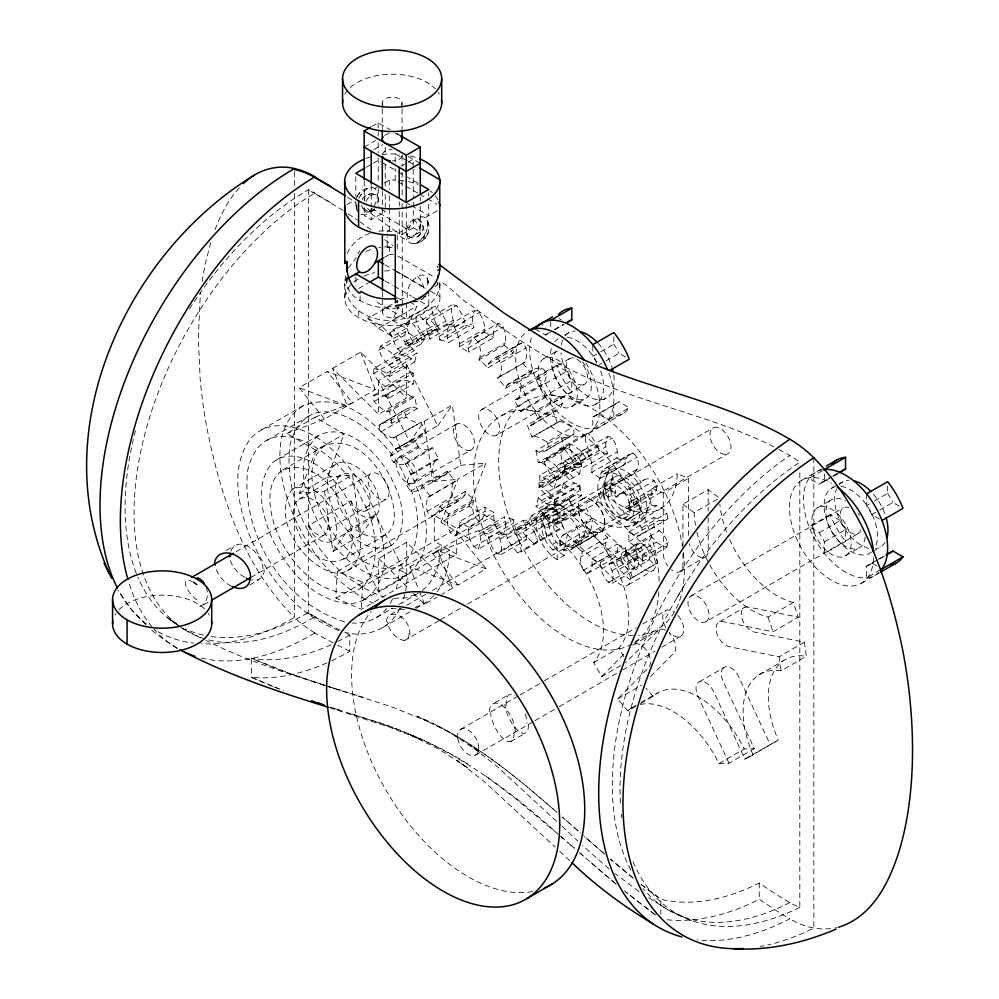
<?xml version="1.0" encoding="UTF-8"?>
<svg xmlns="http://www.w3.org/2000/svg" width="999" height="999" viewBox="0 0 999 999"><rect width="100%" height="100%" fill="white"/><g stroke="black" fill="none" stroke-linecap="round" stroke-linejoin="round"><path stroke-width="0.75" stroke-dasharray="5 3.75" d="M404.133 180.906A47.59 27.51 -0.1 0 0 395.192 180.095L395.204 168.644M395.217 162.1L395.229 153.921L407.367 160.939M397.265 248.926L397.29 232.58L361.001 206.331M344.792 298.189L344.83 280.994L345.891 274.338M773.938 446.815C705.456 412.437 627.709 401.361 560.314 364.335A463.499 267.607 60 0 1 544.954 355.781C518.419 340.259 493.444 322.252 468.931 303.746C464.56 303.733 436.388 272.527 439.885 284.977C438.623 298.788 426.585 308.616 414.835 314.148C388.873 329.008 345.067 317.12 344.78 282.929M607.567 537.337L582.342 551.947L580.694 557.055A11.439 6.593 59.9 0 0 580.581 558.491C580.144 570.566 588.985 579.083 592.007 566.683A11.439 6.593 59.9 0 0 592.207 565.309L591.858 558.778A52.872 30.482 59.9 0 0 600.224 562.437L601.211 569.255A11.439 6.593 59.9 0 0 601.723 570.928C604.932 582.017 615.546 590.322 612.474 572.427A11.439 6.593 59.9 0 0 612.05 570.766L609.19 563.698L634.427 549.088L637.287 556.156A11.439 6.593 59.9 0 1 637.712 557.829C640.883 576.011 629.894 566.92 626.96 556.318A11.439 6.593 59.9 0 1 626.448 554.645L625.461 547.827A52.872 30.482 59.9 0 1 617.095 544.168L617.444 550.699A11.439 6.593 59.9 0 1 617.245 552.072C613.136 566.445 604.857 552.135 605.819 543.881A11.439 6.593 59.9 0 1 605.931 542.445L607.567 537.337A52.872 30.482 59.9 0 1 599.675 529.333L597.439 533.828A11.439 6.593 59.9 0 1 596.665 534.59L571.003 549.475C562.524 554.932 556.893 542.844 561.975 536.188A11.439 6.593 60 0 1 562.674 535.327L591.783 518.493A52.872 30.482 59.9 0 1 586.176 507.979L581.918 509.403L556.705 524A11.439 6.593 60 0 1 555.481 523.976L552.734 523.239L559.477 529.083M596.241 534.877C587.762 540.322 582.105 528.246 587.187 521.59A11.439 6.593 59.9 0 1 587.887 520.729L591.783 518.493M346.965 277.173L346.79 283.042L347.053 277.41M539.035 482.554L539.035 487.687L547.777 496.815A11.439 6.593 60 0 0 549.075 497.614L554.482 499.587A52.872 30.482 59.9 0 0 556.48 510.252L581.705 495.616A52.872 30.482 59.9 0 1 579.682 484.99L574.275 483.029A11.439 6.593 59.9 0 1 572.976 482.23C565.859 478.608 557.867 462.837 572.951 468.956A11.439 6.593 59.9 0 1 574.263 469.655L579.67 473.926L554.47 488.523L549.125 484.278A11.439 6.593 60 0 0 547.764 483.541L543.531 482.417L539.035 482.554L576.473 460.801L581.68 465.646A52.872 30.482 59.9 0 0 579.67 473.926M439.872 285.252L439.947 283.354M437.15 591.783C445.904 579.795 449.175 564.76 449.725 550.149L407.667 574.5L405.756 590.933M422.365 590.484C435.826 579.732 440.684 561.875 441.308 545.292L399.25 569.642L398.014 581.668L395.292 592.469M465.159 491.52L464.985 495.117L439.697 509.865L439.935 506.131L465.159 491.52A107.392 61.913 59.9 0 0 474.15 499.488C471.353 506.143 472.427 517.22 479.27 521.078C483.279 519.667 486.575 511.813 484.627 507.13L459.39 521.728C461.063 526.96 457.13 539.597 451.236 533.653C447.739 528.721 445.804 519.867 448.913 514.098L474.15 499.488M518.556 344.318L513.861 348.589L513.174 353.171L487.937 367.782L488.236 363.923L491.52 360.115L518.556 344.318C528.096 339.573 528.796 360.577 522.952 363.474L497.714 378.084A107.392 61.913 59.9 0 1 505.769 388.099L531.006 373.489C531.431 368.381 537.375 368.119 541.283 368.019C549.413 371.128 545.978 385.564 539.398 385.751L514.16 400.362A107.392 61.913 59.9 0 1 520.741 411.75L545.978 397.14C548.913 392.507 555.107 395.554 559.24 396.678C566.171 403.321 559.328 412.5 552.435 410.527L527.197 425.137A107.392 61.913 59.9 0 1 531.855 437.112L559.49 421.416C566.408 422.09 579.782 430.994 571.515 435.876L544.343 451.436L539.335 452.385L535.914 450.711L561.151 436.101L565.459 437.799L571.453 435.901M591.758 472.502L592.107 466.433A11.439 6.593 60 0 0 591.895 464.76C590.272 452.984 580.694 444.105 580.494 459.765A11.439 6.593 60 0 0 580.606 461.326L582.255 468.331L607.467 453.733L605.831 446.803A11.439 6.593 59.9 0 1 605.706 445.167C606.293 427.997 616.171 440.771 617.12 450.162A11.439 6.593 59.9 0 1 617.32 451.76L616.982 457.904L591.758 472.502A52.872 30.482 59.9 0 1 600.112 478.496M355.681 201.761L356.168 208.204L357.505 211.351M405.107 303.771L397.515 308.167A45.604 26.361 -0.1 0 1 346.853 280.294L346.94 279.383M356.868 204.52L356.868 209.39M427.697 226.773L427.697 221.903M427.759 285.015L427.759 280.145M426.635 319.58L427.048 331.656L429.97 338.973L455.207 324.363C452.385 321.004 447.315 298.813 457.305 306.568C460.639 312.4 465.084 318.331 464.96 325.337L439.722 339.947C438.648 332.867 435.114 319.68 426.648 319.493L451.873 304.882M526.473 539.722L526.061 527.647L523.139 520.329L497.902 534.94C501.723 540.484 501.573 547.514 501.273 553.958C493.693 555.756 488.811 540.546 488.136 533.966L513.374 519.355C514.01 526.023 518.681 540.359 526.473 539.722L501.223 554.42M417.195 408.591L413.986 406.943L388.611 421.541L391.958 423.201L417.195 408.591A107.392 61.913 59.9 0 1 414.772 396.84L389.535 411.451C383.853 411.888 379.895 406.705 375.836 403.434C366.433 392.632 383.604 392.757 388.149 398.564L413.386 383.953A107.392 61.913 59.9 0 1 413.374 373.226L388.136 387.837C381.069 384.615 372.127 376.785 373.926 368.419L399.163 353.808L409.253 356.98L414.735 361.925L389.498 376.536L384.016 371.591L374.013 368.431M413.374 373.226C406.306 370.005 397.365 362.175 399.163 353.808M554.52 500.037C556.693 510.889 540.996 501.798 538.374 497.377L563.611 482.767C565.796 486.9 582.33 496.515 579.682 485.327M498.451 323.189L493.618 330.956L493.718 337.575L468.481 352.185L468.394 345.567L473.214 337.799L498.451 323.189C505.844 326.873 507.08 338.299 504.195 345.217L478.958 359.827A107.392 61.913 59.9 0 1 487.937 367.782M620.741 665.546L601.81 676.51L593.643 662.662A81.893 47.215 59.9 0 0 565.347 546.278L567.27 534.477L592.494 519.867L642.782 567.719A13.874 8.004 59.9 0 0 655.144 567.594A13.874 8.004 59.9 0 0 648.826 549.687L598.538 501.823L603.533 492.944A81.893 47.215 59.9 0 0 677.26 473.688L688.511 478.321L688.586 535.489M623.888 656.768L618.881 648.051A81.893 47.215 59.9 0 0 590.571 531.668L592.494 519.867M478.958 359.827C482.092 352.909 480.457 341.471 473.214 337.799M480.407 357.342L505.644 342.732M472.689 502.047L447.465 516.57M464.985 495.117L460.651 499.85L434.553 514.985C425.487 518.656 425.324 502.822 428.022 497.365L455.394 481.218A107.392 61.913 59.9 0 1 447.34 471.203L422.102 485.814C421.466 491.533 410.726 493.618 408.566 488.349C404.932 484.278 408.079 477.847 411.014 474.026L436.251 459.415L438.936 458.941A107.392 61.913 59.9 0 1 432.355 447.552L407.117 462.162C403.384 468.019 388.723 463.049 390.946 454.67C392.982 451.423 396.153 446.603 400.674 448.776L425.911 434.165A107.392 61.913 59.9 0 1 421.253 422.19L393.618 437.887C387.799 437.574 373.738 429.383 381.593 423.439L407.667 408.366L413.986 406.943M447.34 471.203C446.69 476.923 435.964 479.008 433.791 473.738C430.169 469.667 433.304 463.236 436.251 459.415M532.779 369.917L507.542 384.528C520.179 375.711 526.361 396.728 514.16 400.362M605.931 542.445L580.706 556.992M633.229 452.847L604.657 468.831L601.635 471.69A11.439 6.593 60 0 0 601.111 472.839L600.137 478.521L625.362 463.911L626.336 458.229A11.439 6.593 59.9 0 1 626.835 457.13C634.015 446.316 640.621 461.625 637.599 468.044A11.439 6.593 59.9 0 1 637.187 469.23L634.328 473.002L609.103 487.612A52.872 30.482 59.9 0 1 616.046 497.152L641.283 482.542L644.655 479.495A11.439 6.593 59.9 0 1 645.666 479.12C657.28 476.71 659.64 490.571 653.296 493.456A11.439 6.593 59.9 0 1 652.359 493.943L647.652 494.493L622.414 509.103A52.872 30.482 59.9 0 1 626.348 519.992L631.356 520.267A11.439 6.593 59.9 0 1 632.629 520.691C643.568 525.124 646.765 536.763 635.514 535.189A11.439 6.593 59.9 0 1 634.14 534.852L628.658 532.055A52.872 30.482 59.9 0 1 628.658 541.795L634.153 545.329A11.439 6.593 59.9 0 1 635.414 546.465C644.218 554.532 646.54 567.395 632.667 557.767A11.439 6.593 59.9 0 1 631.393 556.718L626.385 551.211L651.623 536.6L656.63 542.107A11.439 6.593 59.9 0 0 657.904 543.156C672.851 553.371 668.156 538.061 660.639 531.855A11.439 6.593 59.9 0 0 659.39 530.719L653.895 527.185A52.872 30.482 59.9 0 0 653.883 517.445L659.377 520.242A11.439 6.593 59.9 0 0 660.626 520.566C675.137 521.99 663.736 506.83 657.929 506.106A11.439 6.593 59.9 0 0 656.593 505.656L651.585 505.382L626.348 519.992M413.311 243.619C424.937 244.031 433.004 229.845 427.06 219.942M459.178 346.815C460.814 339.947 456.88 333.316 454.458 327.048C446.166 319.68 446.103 338.087 448.701 342.357L473.938 327.747C471.715 324.563 471.191 306.006 478.708 311.9C482.442 317.32 485.739 325.287 484.415 332.205L459.178 346.815A107.392 61.913 59.9 0 1 468.481 352.185M478.434 549.088L480.719 538.861L479.17 531.555L504.408 516.945L505.956 524.163L503.671 534.477L478.434 549.088C470.292 546.478 467.957 534.84 468.693 527.097L493.918 512.487A107.392 61.913 59.9 0 1 484.627 507.13M503.671 534.477C495.516 531.868 493.181 520.229 493.918 512.487M612.287 583.191L637.524 568.581M405.07 593.968L402.073 603.396M616.046 497.152L619.43 494.105A11.439 6.593 59.9 0 1 620.429 493.731C628.633 490.521 636.088 503.683 628.109 508.029A11.439 6.593 59.9 0 1 627.122 508.553L622.414 509.103M210.739 242.52L205.419 263.399A442.407 255.432 60 0 0 202.035 282.754M505.769 388.099L507.542 384.528M215.072 229.658C220.904 214.123 228.721 199.001 240.172 186.825M582.342 551.947L578.796 548.651L586.987 527.31M596.053 503.671L609.415 468.843M324.513 491.183L332.867 551.498L360.901 535.264L352.547 474.95L324.513 491.183L299.275 493.431L316.096 450.299L344.131 434.066L314.972 417.232L286.938 433.466L316.096 450.299M299.275 493.431L327.322 477.197L344.131 434.066M441.058 522.452L457.867 479.32L485.914 463.086L469.093 506.218L441.058 522.452L470.217 539.285L498.251 523.051L469.093 506.218M449.4 324.9L474.675 310.214M405.919 331.418C401.66 338.474 411.663 348.776 417.132 352.959L391.895 367.57C386.313 363.361 376.548 353.084 380.681 346.029L405.919 331.418L416.271 337.837L421.153 344.018L395.929 358.629L391.034 352.447L380.769 346.066M574.338 509.04L549.1 523.651L547.19 527.897L536.838 521.466L531.943 515.284L557.18 500.674L561.7 506.543L571.565 512.874L572.427 513.286L574.275 508.928M347.277 253.446C351.298 243.781 360.09 236.713 369.867 233.391M497.714 378.084C504.77 373.439 500.936 354.258 493.319 358.928M439.697 509.865L434.615 514.947M453.259 482.754C450.686 487.599 450.549 504.233 459.79 500.374M499.85 376.561L525.087 361.95M399.625 305.007L392.42 320.317L406.431 328.409L416.933 306.144L409.915 302.098M567.27 534.477L617.544 582.33A13.874 8.004 59.9 0 0 629.907 582.205A13.874 8.004 59.9 0 0 623.588 564.298L573.301 516.433L578.309 507.554L603.533 492.944M609.103 487.612L611.95 483.841A11.439 6.593 59.9 0 0 612.362 482.667L612.162 471.765L607.991 467.445M637.162 469.28L611.925 483.891M392.694 598.888L389.51 604.62M571.053 549.45L571.428 549.2A11.439 6.593 60 0 0 572.215 548.439L574.45 543.943L599.675 529.333M390.209 456.043L415.447 441.433C417.507 437.737 420.804 431.955 425.911 434.165M562.887 403.259L537.662 417.869C535.389 421.416 533.154 427.048 527.197 425.137M348.314 267.982L356.268 257.692M362.262 199.375C364.398 194.393 370.929 192.095 375.699 194.68M399.75 608.528C390.646 629.133 365.746 638.473 344.717 632.142M554.433 488.561A52.872 30.482 59.9 0 1 556.431 480.269L551.223 475.324A11.439 6.593 60 0 1 550.087 473.926L543.993 462.1L546.053 458.753L571.241 444.18L580.619 450.674A11.439 6.593 59.9 0 1 581.793 451.998L586.113 458.416A52.872 30.482 59.9 0 1 591.708 454.37L587.837 447.714A11.439 6.593 59.9 0 1 587.1 445.966C585.202 441.858 582.867 428.047 590.684 435.576M543.993 462.1L569.18 447.527L571.241 444.18M282.929 469.83L324.987 445.479C361.176 432.767 390.634 479.095 393.968 510.152C398.414 546.915 359.553 542.469 346.216 518.031C336.813 507.629 325.824 469.455 351.373 473.676C362.974 478.321 373.663 492.594 369.38 505.332A14.873 8.579 59.9 0 1 361.95 511.101A14.873 8.579 59.9 0 1 350.949 500.986L308.891 525.337A14.873 8.579 59.9 0 0 319.892 535.452A14.873 8.579 59.9 0 0 327.322 529.682C331.631 516.708 320.579 501.998 308.491 497.777C282.954 495.492 295.629 533.404 305.182 543.793C320.055 569.018 357.879 568.756 351.723 532.542C347.652 502.147 317.058 455.094 281.543 470.729C265.722 483.479 268.893 507.217 274.213 524.438C282.317 548.788 298.039 571.341 320.105 584.914C381.531 618.718 385.589 535.064 361.925 499.9C346.678 457.842 264.698 397.04 247.502 471.178C241.308 534.303 283.741 603.908 345.379 622.127M676.86 597.739L684.053 585.726M327.322 529.682L369.38 505.332M357.018 196.965C359.44 191.471 365.209 187.625 371.253 187.662M357.929 253.846L359.702 250.936M413.374 301.86C419.443 301.885 425.212 298.152 427.609 292.557M356.356 198.052L357.854 195.604M358.341 194.817L359.64 192.695M424.925 238.586L426.223 236.476M426.698 235.689L428.196 233.242M424.987 296.828L426.286 294.717M426.773 293.918L428.271 291.483M603.683 487.649L610.689 483.591L615.721 486.501A14.873 8.579 59.9 0 0 615.734 492.969L608.716 497.027A14.873 8.579 59.9 0 1 608.716 490.559L603.683 487.649L609.115 480.219L616.121 476.161M557.18 500.674A107.392 61.913 59.9 0 1 552.547 507.28L505.944 534.228L508.791 541.658L517.507 552.984L521.478 551.748L521.303 550.474L518.231 538.074L514.323 531.643L539.56 517.032A107.392 61.913 59.9 0 0 546.128 513.236C545.916 518.094 559.065 527.472 547.365 520.467C543.281 517.719 543.381 511.925 548.014 509.989L575.324 494.542A11.439 6.593 59.9 0 1 576.46 494.455L581.705 495.616M544.043 513.911L569.243 499.313L573.214 495.392M360.314 195.804L361.526 194.093M423.039 237.2L424.238 235.489M332.867 551.498L347.415 530.781L375.449 514.547L406.743 575.886L378.708 592.12L347.415 530.781M409.74 441.983L437.774 425.749L406.493 364.41L378.446 380.631L409.74 441.983L424.288 421.253L452.322 405.02L460.676 465.334L432.642 481.568L424.288 421.253M360.901 535.264L375.449 514.547M437.774 425.749L452.322 405.02M386.738 608.453C378.633 618.93 364.997 624.15 351.948 622.976M405.369 464.248L430.594 449.637L432.355 447.552M520.741 411.75L522.502 409.665L547.739 395.055M433.878 595.729L425.037 603.096L414.672 607.729M400.562 352.023L395.592 345.954L390.06 332.655L393.119 329.832L431.63 307.555L435.601 306.331L444.38 317.744L447.165 325.087L400.562 352.023A107.392 61.913 59.9 0 0 395.929 358.629M552.547 507.28L557.517 513.349L563.036 526.648L559.989 529.47L521.478 551.748M601.81 676.51L625.062 652.959M665.459 630.132A13.874 8.004 59.9 0 0 658.054 630.494L625.474 662.812M635.651 706.343L627.772 710.913L617.707 698.988L648.713 667.582A13.874 8.004 59.9 0 0 646.877 651.023A13.874 8.004 59.9 0 0 633.366 644.63M650.699 676.523L673.95 652.971A13.874 8.004 59.9 0 0 669.342 633.041M516.858 399.887L542.082 385.277M347.053 278.459L345.292 280.045L346.853 280.294M308.891 525.337C310.177 538.648 334.028 551.823 336.738 532.542C338.411 510.651 315.821 478.196 292.045 489.56C271.228 517.632 302.547 563.861 331.93 572.24C349.525 577.597 362.387 558.616 360.439 542.707C359.64 516.808 346.466 492.307 328.234 474.375C314.348 460.202 288.024 447.202 271.303 464.085C253.721 486.301 262.787 517.969 273.476 541.246C287.5 569.018 310.464 596.665 342.432 602.959C371.041 608.853 387.774 576.61 383.966 552.047C381.056 512.187 360.152 474.612 330.607 448.189C309.99 428.384 270.017 413.149 249.113 440.571C230.282 468.681 238.137 505.569 249.413 535.002C266.496 575.749 296.353 614.972 339.073 630.544M378.858 425.362L406.83 408.828M546.391 450.412L574.238 433.941M651.623 536.6A52.872 30.482 59.9 0 1 647.702 542.957L652.422 548.951A11.439 6.593 59.9 0 1 653.371 550.524L657.579 562.687L629.407 579.432L620.516 570.666A11.439 6.593 59.9 0 1 619.517 569.13L616.121 562.175A52.872 30.482 59.9 0 1 609.19 563.698M657.579 562.687L629.407 579.432M350.949 500.986C353.596 518.681 382.917 527.172 378.796 501.71C379.32 478.384 336.176 439.835 327.497 478.733C325.686 500.087 336.988 520.791 351.973 535.302C363.274 547.752 388.436 556.081 398.276 537.612C409.165 513.111 396.978 485.064 382.867 464.523C369.131 445.704 344.28 423.813 319.543 434.902L276.661 459.74M428.022 497.365L455.394 481.218M324.987 445.479C308.429 456.693 310.639 480.382 315.409 497.252C322.839 521.915 338.199 544.705 359.777 559.09C419.468 595.854 429.295 516.508 405.706 479.07C391.558 437.712 311.8 372.09 290.222 443.643C281.356 506.83 323.851 576.211 384.078 597.04M532.055 424.875L556.418 410.776M729.67 539.522A81.893 47.215 59.9 0 0 793.268 602.484L798.301 617.157L748.064 606.98A13.874 8.004 59.9 0 0 741.77 617.607A13.874 8.004 59.9 0 0 754.145 632.017L804.382 642.195L806.343 656.243A81.893 47.215 59.9 0 0 778.271 740.072L744.892 759.115L713.773 691.845A13.874 8.004 59.9 0 0 700.062 681.43L725.299 666.82A13.874 8.004 59.9 0 1 739.01 677.235L770.129 744.505M318.718 435.389C291.209 458.091 306.144 500.674 320.791 526.76C337.575 554.907 371.516 590.347 407.242 574.75C440.984 547.976 423.451 496.291 405.956 464.785C385.989 430.944 346.079 388.336 302.972 405.856L260.901 430.207M384.478 257.355L389.373 254.52L389.373 246.878L387.187 248.214L387.175 236.975M389.323 208.466L389.348 230.532L387.162 231.855L387.175 233.903M340.197 630.332L314.822 616.808M333.229 642.956L314.648 633.066M314.76 616.845L330.632 625.399M343.082 210.452L314.498 193.257A259.465 147.34 -60.8 0 0 150.774 413.698A259.465 147.34 -60.8 0 0 176.773 624.175M563.536 470.704L571.253 466.121M494.755 702.834L508.541 694.767M332.555 540.958L374.613 516.608M371.79 126.523L378.171 122.84L389.997 129.67M364.16 147.128L375.636 140.497M373.726 149.7L382.642 144.543M189.46 308.841A258.891 149.475 -60 0 1 307.729 190.122L308.416 189.698A77.31 44.63 60 0 1 314.935 192.994M366.346 167.195L371.616 164.148M372.939 163.374L378.221 160.327L380.869 161.85M401.76 165.896L406.868 162.937M408.141 162.2L413.236 159.253L413.249 167.82M347.227 204.445L353.359 200.899M374.712 188.536L377.073 187.175M384.378 182.942L389.285 180.107L395.192 180.095M381.768 209.553L385.277 211.576L371.253 219.693L364.248 215.647L374.762 209.565M397.702 233.591L409.827 226.573M425.187 217.682L439.76 209.241M420.292 206.106L420.329 231.818L406.306 239.935L399.3 235.889L413.324 227.772L413.299 210.639M358.566 288.549L367.807 283.192M406.431 328.409L392.42 336.526L378.396 328.434L367.857 318.344L393.469 303.509M400.212 299.613L402.909 298.052L403.783 298.551M435.139 286.388L437.662 284.915A45.604 26.361 -0.1 0 0 437.949 282.38M378.396 328.434L416.933 306.144M377.172 302.347L406.393 319.218L428.833 306.231L428.808 292.07M390.06 332.655L435.601 306.331M324.425 419.093L299.151 387.687L327.197 371.453L375.299 389.672L324.425 419.093L286.938 433.466M332.642 368.356L360.689 352.123L406.531 398.052L378.484 414.285L332.642 368.356L347.265 405.906L299.151 387.687M378.771 350.262L404.008 335.652M431.343 320.055L456.506 305.344M405.219 341.945L436.088 324.076L438.786 327.672L406.98 346.066L403.009 339.073L393.119 329.832M397.502 349.101L446.153 320.979M302.972 405.856C274.638 423.763 277.397 463.648 285.09 491.808C298.751 538.074 329.008 582.292 373.489 603.309M410.164 343.993L435.402 329.383M393.519 354.782L418.756 340.172M427.822 334.977L453.059 320.367M373.276 373.776L398.514 359.165M454.408 326.935L479.645 312.325M388.686 365.497L413.911 350.886M439.535 336.139L464.772 321.528M267.045 440.397L309.103 416.046M386.625 373.214L411.863 358.604M447.252 338.211L472.49 323.601M384.99 386.775L410.227 372.165M459.827 343.556L485.064 328.946M373.314 395.479L398.539 380.869L407.692 380.569L413.386 383.953M373.963 401.598L399.2 386.988L398.539 380.869M478.184 341.421L503.421 326.81M385.002 395.991L410.227 381.381M467.819 348.176L493.056 333.566M386.675 411.463L411.9 396.853L414.772 396.84M541.933 325.362L543.244 324.6M496.366 357.53L521.59 342.919M488.124 364.185L513.361 349.575M554.557 329.495L563.761 324.163M535.352 329.171L545.516 335.052L550.774 332.005M554.695 329.757L563.911 324.4M380.794 431.818L406.019 417.207L413.236 421.466L418.856 423.276M501.011 362.525L526.236 347.802M292.045 489.56L337.837 463.049M564.747 335.065L568.693 332.779M393.618 437.887L421.253 422.19M298.738 499.313L340.796 474.962M543.881 358.579L557.904 350.462M422.864 433.566L395.816 449.038L410.239 440.871L396.69 448.526M506.768 385.164L532.005 370.554M226.511 550.362L234.54 545.716M517.295 382.667L542.532 368.057M556.393 365.484L535.352 377.659L545.516 383.541A47.59 27.435 59.9 0 0 550.749 392.619L550.749 404.333L571.778 392.157L571.778 380.444A47.59 27.435 59.9 0 1 566.545 371.366L556.393 365.484A59.478 34.291 59.9 0 0 571.778 392.157M236.176 551.635L371.128 473.501M399.175 457.267L456.493 424.088M481.73 409.478L569.592 358.604M393.269 462.4L418.506 447.789L425.487 449.762L430.594 449.637M521.278 388.499L546.515 373.888M545.516 383.541L566.545 371.366M596.853 363.137A47.59 27.435 59.9 0 0 592.807 356.393L596.753 354.108M600.699 351.823L613.836 344.218L613.836 332.505M550.749 392.619L571.778 380.444M599.363 364.697L601.985 363.174M605.931 360.901L619.08 353.284L625.424 356.968M411.014 474.026L413.711 473.551L438.936 458.941M406.593 485.427L431.83 470.816M522.502 409.665L527.697 409.553L534.602 411.513L559.827 396.903M203.833 604.732L209.228 601.61M251.024 577.397L323.838 535.214M414.061 483.017A14.873 8.579 59.9 0 0 409.328 459.99A14.873 8.579 59.9 0 0 396.466 467.42A14.873 8.579 59.9 0 0 414.061 483.017L471.378 449.825A14.873 8.579 59.9 0 0 466.645 426.81A14.873 8.579 59.9 0 0 453.783 434.24A14.873 8.579 59.9 0 0 471.378 449.825M496.615 435.214A14.873 8.579 59.9 0 0 491.883 412.2A14.873 8.579 59.9 0 0 479.021 419.63A14.873 8.579 59.9 0 0 496.615 435.214L584.477 384.353A14.873 8.579 59.9 0 0 579.745 361.326A14.873 8.579 59.9 0 0 566.883 368.756A14.873 8.579 59.9 0 0 584.477 384.353M410.577 491.246L435.814 476.635M249.85 584.952L259.191 579.545M420.329 489.385L446.328 474.15M530.307 425.724L555.481 411.126M571.64 406.655A27.76 16.009 59.9 0 0 562.837 363.698A27.76 16.009 59.9 0 0 538.798 377.497A27.76 16.009 59.9 0 0 571.64 406.655L585.664 398.539M531.855 437.112L559.49 421.416M595.891 404.083L606.405 398.002M343.444 559.29L385.502 534.94M426.873 511.5L452.11 496.89M534.315 436.039L539.872 437.837L547.077 442.095L572.315 427.485M592.807 416.97L619.08 401.785L629.233 407.667L608.204 419.842L598.051 413.961A47.59 27.435 59.9 0 1 592.807 416.97L592.807 428.683L613.836 416.508A59.478 34.291 59.9 0 0 629.233 407.667M595.579 415.709L616.608 403.534M539.198 452.36L564.36 437.749M431.506 516.383L456.743 501.773M337.587 571.341L434.278 515.359L456.705 528.309L456.73 554.195L361.538 609.315L336.014 598.151A228.084 131.681 -60 0 1 337.587 571.341L363.124 582.492A224.787 129.783 -60 0 0 361.538 609.278M347.402 570.754L389.46 546.403M560.876 473.051A52.872 30.482 59.9 0 1 566.458 468.981L562.599 462.225A11.439 6.593 60 0 1 561.9 460.551L559.827 448.751L585.027 434.165M535.914 450.711A107.392 61.913 59.9 0 1 538.324 462.462L622.552 413.836M538.324 462.462L541.196 462.45L566.433 447.839L572.115 451.398L578.97 457.554M378.708 592.12L378.658 558.478L406.705 542.245L452.547 588.174L442.033 594.255M549.413 493.481L543.406 487.537L539.735 486.076A107.392 61.913 59.9 0 0 539.722 475.349L587.837 447.714M582.929 450.674L608.141 436.076M546.053 458.753L555.419 465.259A11.439 6.593 60 0 1 556.593 466.583L581.843 452.072M308.416 189.698L308.329 612.562M607.467 453.733A52.872 30.482 59.9 0 0 599.587 452.634L574.375 467.232L572.165 460.214L597.327 445.542A11.439 6.593 59.9 0 0 596.553 443.893L590.821 435.726M460.052 525.749L485.289 511.138M542.944 477.959L568.106 463.311C572.951 465.222 583.616 466.158 579.058 457.629L553.896 472.327C558.016 482.217 543.918 480.157 539.722 475.349M336.014 598.151L474.925 517.882M587.387 452.697L612.549 438.012M360.726 587.874L402.784 563.523M566.495 468.956L591.708 454.37M580.619 461.401L605.831 446.803M586.113 458.416L560.914 473.014L556.643 466.658M539.735 486.076L564.972 471.466L569.168 473.339L575.886 480.344M454.657 536.113L479.895 521.515M554.557 478.434L579.795 463.823M539.035 487.687L564.285 473.189M468.044 530.357L493.269 515.746M542.882 487.15L568.119 472.539M549.125 484.278L574.313 469.692M556.48 480.232L581.68 465.646M409.89 566.845L437.924 550.611L486.038 568.831L458.004 585.064L409.89 566.845L418.881 589.959M458.004 585.064L432.729 553.658L460.764 537.425L498.251 523.051M592.107 466.433L617.332 451.835M363.087 600.224L405.144 575.874M480.619 535.714L505.856 521.103M541.246 500.699L566.483 486.101M549.138 497.652L574.338 483.066M543.556 514.035L539.185 508.416L535.976 506.343L561.213 491.733A107.392 61.913 59.9 0 0 563.611 482.767M604.52 468.918L629.745 454.308M488.324 537.774L513.561 523.164M539.185 508.416L579.682 484.99M601.086 472.889L626.311 458.279M473.464 546.977L498.701 532.367M554.595 500.137L579.82 485.526M542.27 509.615L549.288 505.556M603.958 473.901L610.976 469.842M553.946 505.494L579.183 490.884M612.162 471.765L637.387 457.055M500.049 538.948L525.287 524.338M548.101 509.927L550.024 509.165A11.439 6.593 60 0 1 551.248 509.04L576.51 494.455M534.353 519.143L559.59 504.532M517.707 529.92L546.128 513.236M507.005 538.424L555.606 510.202M544.855 517.519L551.86 513.461M564.185 543.444L552.984 550.087L552.971 544.055L559.977 539.997A14.873 8.579 59.9 0 0 564.185 543.444L564.21 555.569L557.192 559.627A29.745 17.145 59.9 0 1 536.138 523.226A29.745 17.145 59.9 0 1 557.142 511.101L564.148 507.042L564.16 519.168L557.155 523.226A14.873 8.579 59.9 0 0 552.947 521.815L552.934 515.784L559.952 511.725L559.952 517.757L552.947 521.815M517.02 535.227L547.889 517.357M376.673 617.37L392.445 608.241M399.013 604.432L418.731 593.019L406.418 597.852L392.382 598.488M546.103 519.642L571.303 505.044L580.694 509.378A11.439 6.593 59.9 0 0 581.855 509.415L581.918 509.403M582.092 499.163L607.317 484.565M618.831 481.843L625.836 477.784M390.534 614.647L401.336 608.403M406.73 605.282L425.624 594.343M432.367 590.434L713.036 427.947M496.603 553.97L521.828 539.36M608.716 490.559L615.721 486.501M547.19 527.897L572.427 513.286M556.705 524L560.963 522.577L586.176 507.979M573.301 516.433L598.538 501.823M382.979 627.447L414.523 609.178M415.834 608.416L425.037 603.096M413.586 593.468L424.5 604.407L436.775 597.302M517.507 552.984L563.036 526.648M619.38 494.13L644.617 479.52M629.308 495.217L654.545 480.606M578.309 507.554A81.893 47.215 59.9 0 0 652.022 488.299L677.26 473.688M628.983 502.26L635.988 498.201L641.021 501.111L634.015 505.169L628.983 502.26A14.873 8.579 59.9 0 1 628.995 508.728L634.015 511.638L641.033 507.579L636.001 504.67A14.873 8.579 59.9 0 0 635.988 498.201M632.255 500.761L657.492 486.151M559.915 545.616L585.139 531.006M627.072 508.578L653.046 493.631M628.995 508.728L636.001 504.67M565.347 546.278L590.571 531.668M563.573 550.636L588.798 536.038M652.022 488.299L663.274 492.932L688.511 478.321M572.24 548.401L597.477 533.791M600.948 531.78L626.186 517.17A18.831 10.864 59.9 0 0 620.179 488.012A18.831 10.864 59.9 0 0 603.883 497.415A18.831 10.864 59.9 0 0 626.186 517.17M628.596 519.068L635.601 515.009M631.293 520.254L656.593 505.656M634.303 523.876L659.54 509.265M633.741 525.387A29.745 17.145 59.9 0 0 624.263 479.345A29.745 17.145 59.9 0 0 598.551 494.193A29.745 17.145 59.9 0 0 633.741 525.387L640.746 521.328A29.745 17.145 59.9 0 0 631.281 475.287A29.745 17.145 59.9 0 0 605.556 490.134A29.745 17.145 59.9 0 0 640.746 521.328M628.658 532.055L653.883 517.445M641.957 527.622L667.195 513.011M682.954 546.178L682.904 504.258L708.141 489.647L719.392 498.014L694.155 512.624A81.893 47.215 59.9 0 0 695.479 525.337M591.858 558.778L617.095 544.168M634.078 534.84L659.315 520.229M642.207 533.716L668.269 518.606M628.658 541.795L653.895 527.185M583.054 570.404L608.279 555.794M592.207 565.247L617.444 550.636M600.224 562.437L625.461 547.827M634.09 545.279L659.39 530.719M587.462 573.576L612.699 558.965M601.198 569.18L626.435 554.57M632.355 577.297L628.134 565.134A11.439 6.593 59.9 0 0 627.185 563.561L622.477 557.567L647.702 542.957M616.121 562.175L641.358 547.564L644.755 554.52A11.439 6.593 59.9 0 0 645.754 556.056L654.645 564.822M631.343 556.668L656.568 542.057M612.025 570.691L637.262 556.081M627.147 563.486L652.372 548.876M619.517 569.13L644.705 554.445M643.056 557.242L668.294 542.632M642.007 561.613L667.232 547.002M608.129 582.617L633.366 568.006M801.785 480.282L821.066 469.13M822.264 470.729L809.128 478.346L819.28 484.228A47.59 27.435 59.9 0 1 824.512 481.218L829.769 478.171L819.28 484.228M628.134 584.902L653.371 570.292M821.752 482.467L832.267 476.386M833.578 475.624L837.524 473.339M833.303 476.111L837.686 473.576M833.715 475.886L837.661 473.613M680.119 571.59L705.344 556.98M831.942 488.049L842.457 481.955M817.644 507.754L831.668 499.637M830.157 514.672L809.128 526.835L819.28 532.717A47.59 27.435 59.9 0 0 824.512 541.795L824.512 553.508L845.541 541.333L845.541 529.62A47.59 27.435 59.9 0 1 840.309 520.541L830.157 514.672A59.478 34.291 59.9 0 0 845.541 541.333M460.739 729.295L518.756 695.716M520.104 694.929L543.031 681.655M544.38 680.868L636.113 627.759M642.856 623.863L665.796 610.576M691.033 595.966L843.356 507.779M593.643 662.662L618.881 648.051M819.28 532.717L840.309 520.541M879.432 519.043L871.815 514.635A47.59 27.435 59.9 0 0 866.57 505.569L870.516 503.284M874.462 500.998L887.599 493.394L887.599 483.141M632.817 645.104L658.054 630.494M824.512 541.795L845.541 529.62M871.815 514.635L875.761 512.35M879.694 510.077L892.844 502.46L900.461 506.868M475.611 755.057L533.628 721.465M534.977 720.679L557.917 707.404M559.265 706.63L621.328 670.691M622.677 669.917L655.057 651.161M661.8 647.265L680.681 636.326M705.918 621.715A14.873 8.579 59.9 0 0 701.186 598.701A14.873 8.579 59.9 0 0 688.323 606.118A14.873 8.579 59.9 0 0 705.918 621.715L858.241 533.528M510.601 741.67L524.887 733.403M719.605 621.778L744.842 607.167M845.404 555.831A27.76 16.009 59.9 0 0 836.613 512.874A27.76 16.009 59.9 0 0 812.574 526.673A27.76 16.009 59.9 0 0 845.404 555.831L859.427 547.714M617.707 698.988L641.37 685.289M872.289 551.748L880.181 547.177M696.915 532.23A81.893 47.215 59.9 0 0 768.031 617.095L793.268 602.484M880.594 569.742L866.57 577.859L866.57 566.146L877.085 560.052M878.258 559.378L887.599 553.97M869.342 564.885L874.6 561.85M879.857 558.803L885.114 555.756M632.305 707.604L636.088 705.406M641.133 702.484L657.542 692.994M640.384 703.608L653.009 696.303A81.893 47.215 59.9 0 1 744.218 748.963L754.27 748.651L723.151 681.38A13.874 8.004 59.9 0 1 725.299 666.82M804.382 642.195L779.158 656.805L728.92 646.628A13.874 8.004 59.9 0 1 716.545 632.217A13.874 8.004 59.9 0 1 722.826 621.59L773.064 631.768L798.301 617.157M861.263 583.304L879.232 572.914M758.653 675.037L783.89 660.426M744.892 759.115L753.034 754.682A81.893 47.215 59.9 0 1 781.106 670.853L806.343 656.243M640.159 704.507A81.893 47.215 59.9 0 1 718.993 763.573L744.218 748.963M718.993 763.573L729.033 763.261L754.27 748.651M749.075 757.08L778.271 740.072M500.674 416.171L525.924 401.573M365.896 510.864L386.026 499.25A14.873 8.579 59.9 0 0 381.281 476.223A14.873 8.579 59.9 0 0 368.419 483.653A14.873 8.579 59.9 0 0 386.026 499.25M294.393 193.494L294.393 617.469C242.07 565.247 218.631 490.984 205.419 419.88A442.407 255.432 60 0 1 200.1 377.847L198.339 337.55L200.087 299.275A442.407 255.432 60 0 1 200.762 292.744M556.068 514.323L581.331 499.725M404.22 640.734L439.285 620.479M440.634 619.692L462.212 607.23M467.607 604.108L727.921 453.683A14.873 8.579 59.9 0 0 723.189 430.669A14.873 8.579 59.9 0 0 710.326 438.086A14.873 8.579 59.9 0 0 727.921 453.683M576.485 545.854L601.748 531.268M622.889 552.285L637.624 543.768M633.179 569.218L647.914 560.714M634.415 642.557L657.142 629.42M381.655 423.401L388.611 421.541M293.444 618.006L293.319 618.094A274.875 158.704 -60 0 1 201.011 643.781M562.712 535.289L566.558 533.104A52.872 30.482 59.9 0 1 560.951 522.614M365.884 251.423L373.039 248.788M314.972 417.232L352.46 402.859L327.197 371.453M432.729 553.658L470.217 539.285M559.827 448.751L563.486 447.952L564.497 449.051M834.677 928.121L837.237 927.534M378.758 247.552L380.656 247.277M378.746 231.181L389.348 230.532M327.322 477.197L352.547 474.95M460.676 465.334L485.914 463.086M432.642 481.568L457.867 479.32M830.731 928.72L822.502 929.033L813.835 928.046A106.219 61.326 60 0 1 789.797 918.855M404.782 609.465L388.636 608.216M384.503 246.94L389.373 246.878M389.373 254.52L393.381 254.47M566.433 447.839L563.561 447.852A107.392 61.913 59.9 0 0 561.151 436.101M551.248 509.04L556.505 510.202M338.211 689.622L340.085 690.197M356.943 695.416L328.396 686.563L392.644 707.167L432.629 723.538M358.816 696.003L364.435 697.764M329.345 686.85L334.465 688.448L325.649 685.639M324.176 685.177L282.692 671.016L251.348 658.254L251.373 677.334L283.629 690.759M324.213 685.227L313.898 681.892C277.198 670.204 240.547 657.879 206.094 640.509M326.948 686.088L293.119 674.812L251.348 658.254A257.33 148.576 -60 0 0 333.629 643.518M338.736 709.839L331.606 707.529M358.916 716.345L329.82 706.905M329.732 707.804L389.111 726.972L421.466 739.897L408.454 733.878L439.535 749.55L468.756 768.518L456.943 760.177L484.34 781.68L555.219 847.065M351.573 713.973L373.614 721.191M362.587 717.544C436.226 737.799 500.237 781.38 556.106 832.379M375.449 721.802C408.678 732.929 441.271 746.615 470.691 765.833M274.325 687.087L280.045 689.285M691.57 920.628L669.417 910.676L647.764 897.139M411.9 396.853L406.143 393.231L399.2 386.988M541.196 462.45L546.965 466.071L553.896 472.327M272.902 686.538L251.373 677.334A277.247 160.077 -60 0 0 327.397 662.699M568.106 463.311L564.959 460.739A107.392 61.913 59.9 0 1 564.972 471.466M408.354 236.376C418.968 243.119 429.545 225.362 418.406 219.28A9.915 5.719 -60 0 0 406.593 229.358A9.915 5.719 -60 0 0 414.935 234.728A9.915 5.719 -60 0 0 418.406 219.28M200.562 637.874L182.13 628.146M331.643 660.764A277.247 160.077 -60 0 0 349.787 651.298L349.787 635.052L343.781 632.13M349.787 651.298L336.775 644.805M436.463 725.386C481.181 747.264 519.38 779.844 556.768 812.199M676.86 913.848L684.34 917.756M778.82 449.35L789.797 455.469A82.817 47.815 60 0 1 799.812 462.237A273.214 157.742 -60 0 0 620.541 804.133M396.566 133.466L399.2 134.977M407.979 156.219L418.494 162.288M408.716 161.713L412.762 164.048M382.205 162.625L396.815 171.054M398.139 171.828L404.782 175.662M406.106 176.423L418.057 183.329M397.889 181.656L404.645 185.552M405.994 186.338L418.156 193.356M419.505 194.131L426.261 198.027M427.609 198.813L437.062 204.271M407.467 203.359L410.127 204.895M411.451 205.669L428.721 215.634L428.708 202.547M413.324 227.772L420.329 231.818A9.915 5.719 60 0 1 413.311 235.876M371.753 208.679L406.293 228.621M397.752 256.044L435.027 277.56M384.977 264.747L395.604 270.879M396.928 271.641L426.148 288.511M395.067 270.679L425.387 288.187M430.656 291.233L439.885 296.553L439.86 281.481M385.002 280.919L392.969 285.527M394.293 286.288L411.563 296.253M412.887 297.028L428.833 306.231M397.078 297.665L401.061 299.962M367.857 318.344L381.88 326.436L392.42 336.526M615.734 492.969L610.701 490.059L603.696 494.118L608.716 497.027M456.73 554.195L434.303 541.246L434.278 515.359M399.25 569.642L407.667 574.5M558.928 318.456L561.463 319.93M876.897 566.071L871.815 563.136A47.59 27.435 59.9 0 1 866.57 566.146M177.235 648.388L157.879 635.252L150.187 628.933M330.632 202.46L314.473 193.282A76.661 45.642 58.3 0 0 307.729 190.097M561.213 491.733L564.423 493.806L568.856 499.525M347.49 197.153L355.806 202.76M178.734 625.724L165.971 616.545M348.289 213.911L357.667 220.292M180.444 626.947L184.49 629.682L181.993 627.909M682.904 504.258L694.155 512.624M667.107 919.742A292.083 168.631 -60 0 0 759.252 899.35L778.321 911.95A370.192 213.736 60 0 0 789.797 918.818A294.293 166.958 -60.8 0 1 697.027 939.809M359.752 221.728L371.228 229.82M640.896 884.29L660.826 899.287A272.128 157.118 -60 0 0 759.252 883.041L772.614 892.07A356.443 205.794 60 0 0 789.797 902.596A82.817 47.815 60 0 0 799.812 907.379L799.812 470.017M361.526 205.082L362.787 208.629L366.296 212.088M639.01 891.545L615.059 873.65M179.845 626.473L167.382 617.669L177.148 624.612M171.99 620.854L179.246 626.073M485.726 776.023L515.571 798.538L559.765 835.551M384.79 239.648L393.107 245.816M655.394 914.997L625.973 892.244M654.795 914.397L624.537 890.958M641.083 884.402L660.826 899.287L660.851 914.372M534.328 543.756L537.799 541.258L537.4 540.034M534.165 543.618L532.979 542.682M609.04 868.905L582.479 845.391M633.516 878.408L610.352 859.103M632.817 877.721L610.614 859.252M615.122 883.291L590.334 862.112M532.142 541.995L524.038 533.866L520.891 527.847A107.392 61.913 59.9 0 1 514.323 531.643M616.158 884.14L579.957 853.084M604.807 854.257L584.427 836.525M560.676 836.338L563.424 838.71M603.034 852.796L581.868 834.252M560.889 836.525L574.338 848.201L567.082 841.882M556.605 812.087C514.123 774.774 469.48 738.561 417.095 716.071L449.413 732.379L479.82 752.097L468.956 744.417L497.152 766.533L560.938 825.349M579.657 852.834L584.989 857.479M569.867 823.688L562.387 817.12L580.731 833.241M573.588 826.972L580.357 832.929M562.075 826.41L577.946 841.17M559.702 851.248L570.904 861.675M378.658 558.478L409.228 589.098M146.016 624.887L131.581 609.677L117.87 590.247M564.635 449.188L571.353 458.479A11.439 6.593 60 0 1 572.127 460.139L572.165 460.214M576.423 460.739L576.473 460.801A11.439 6.593 59.9 0 1 575.287 459.34L569.18 447.527M653.009 696.303L646.041 688.224M549.55 493.656L550.574 494.867M460.764 537.425L486.038 568.831M539.56 517.032L542.532 521.191L545.217 529.195L546.715 537.137L544.742 537.799L542.732 538.374L537.187 531.668L532.479 524.3L531.181 519.617A107.392 61.913 59.9 0 1 523.139 520.329M543.618 514.135L544.492 515.472M568.918 499.612L569.655 500.761M569.717 500.861L570.154 501.548M544.542 515.571L544.979 516.246M570.641 502.335L571.178 503.234M545.766 517.544L546.478 518.768M572.24 505.082L573.051 506.555M547.065 519.805L547.752 521.066M534.602 411.513L537.662 417.869M418.506 447.789L415.447 441.433M436.088 324.076L433.391 316.533L431.63 307.555M729.033 763.261L697.914 695.991A13.874 8.004 59.9 0 1 700.062 681.43M427.122 278.172L429.158 285.065M534.989 533.628L530.781 525.437L527.31 521.89A107.392 61.913 59.9 0 0 531.943 515.284M535.077 533.841L535.601 535.114M571.303 505.044L569.243 499.313M535.901 535.864L536.238 536.738M360.689 352.123L375.299 389.672M437.924 550.611L452.547 588.174M419.443 591.408L424.5 604.407M768.031 617.095L773.064 631.768M536.838 538.374L537.362 539.922M597.365 445.629L599.587 452.634M547.077 442.095L549.013 448.551M406.019 417.207L404.096 410.751M779.158 656.805L781.106 670.853M708.141 489.647L708.166 511.251M708.179 517.594L708.216 550.624A13.874 8.004 59.9 0 1 700.249 557.142A13.874 8.004 59.9 0 1 689.285 543.868M682.966 553.808L682.979 565.234A13.874 8.004 59.9 0 1 671.39 569.68M663.274 492.932L663.348 553.908A13.874 8.004 59.9 0 0 667.807 565.946M559.977 539.997L559.989 546.028A21.853 12.6 59.9 0 1 548.751 522.402A21.853 12.6 59.9 0 1 559.952 511.725M557.142 511.101L557.155 523.226M557.192 559.627L557.18 547.502A14.873 8.579 59.9 0 1 552.971 544.055M437.674 266.333L437.674 267.307M437.662 282.193L437.662 284.915M428.696 192.732L428.696 196.004M420.292 197.29L420.292 201.061M413.249 169.243L413.286 197.79M413.286 202.073L413.286 206.356M406.256 204.083L406.306 239.935M406.381 303.034L406.393 319.218M406.493 364.41L406.531 398.052M406.705 542.245L406.743 575.886M402.06 102.86L402.06 107.38M402.06 108.891L402.085 128.484M402.122 155.207L402.135 166.084M402.135 172.303L402.172 197.178M402.172 203.409L402.31 312.237A9.915 5.732 -0.1 0 1 387.437 317.207A9.915 5.732 -0.1 0 1 387.437 307.28A9.915 5.732 -0.1 0 1 402.31 312.237M399.263 201.623L399.263 205.906M399.263 211.613L399.3 235.889M397.515 304.907L397.515 308.167M389.285 180.107L389.298 189.56M389.31 195.866L389.323 207.417M385.202 147.34L385.214 155.906M385.227 164.473L385.252 185.889M385.252 194.455L385.277 207.305M382.23 102.885L382.23 107.405M382.242 108.903L382.255 128.496M382.33 190.984L382.38 232.954M382.455 292.033L382.467 298.251M382.467 299.812L382.48 312.25M378.171 122.84L378.184 136.076M378.196 142.795L378.209 152.859M378.209 157.904L378.246 183.217M378.246 188.112L378.271 206.019M378.446 380.631L378.484 414.285M371.216 185.439L371.241 206.855M371.241 208.279L371.253 219.693M364.21 181.119L364.235 200.012M364.235 207.567L364.248 215.647M360.102 295.854L360.115 300.637M358.728 310.914L358.728 317.632M355.794 176.586L355.819 196.204M355.906 276.923L355.919 286.026M866.57 493.856L866.57 505.569M824.512 473.901L824.512 481.218M813.835 457.754L813.835 928.046A288.574 166.608 -60 0 1 767.731 944.967M759.252 883.041L759.252 899.35M613.836 416.508L613.836 404.795A47.59 27.435 59.9 0 0 619.08 401.785M592.807 346.141L592.807 356.393M550.749 321.79L550.749 329.108M294.393 171.666L294.393 187.263M383.042 105.157A9.915 5.732 -0.1 0 1 392.145 97.14A9.915 5.732 -0.1 0 1 401.236 105.145M371.253 211.601A9.915 5.719 60 0 1 366.208 206.206M364.36 200.999A9.915 5.719 60 0 1 371.253 195.404M365.846 201.461A9.915 5.719 -60 0 1 375.437 194.593A9.915 5.719 -60 0 1 377.073 204.645M374.563 208.716A9.915 5.719 -60 0 1 367.12 212.425A9.915 5.719 -60 0 1 364.36 206.019M413.311 219.693A9.915 5.719 60 0 1 420.317 231.83M384.578 135.377A9.915 5.732 -0.1 0 1 389.173 133.579M395.192 133.579A9.915 5.732 -0.1 0 1 399.8 135.365M402.06 155.794A9.915 5.732 -0.1 0 1 392.207 160.951M382.342 154.633A9.915 5.732 -0.1 0 1 392.207 149.488M344.917 94.218A49.563 28.659 -0.1 0 1 387.237 74.363A49.563 28.659 -0.1 0 1 435.477 88.936M438.261 92.333A49.563 28.659 -0.1 0 1 439.373 94.143M878.933 572.514A59.478 34.291 59.9 0 1 814.847 539.06A59.478 34.291 59.9 0 1 822.202 469.83M887.599 493.394A47.59 27.435 59.9 0 1 892.844 502.46M873.563 557.592A59.478 34.291 59.9 0 1 830.681 579.795A59.478 34.291 59.9 0 1 789.472 506.968A59.478 34.291 59.9 0 1 831.53 483.304M865.097 537.025A27.76 16.009 59.9 0 1 844.367 545.591A27.76 16.009 59.9 0 1 825.923 511.638A27.76 16.009 59.9 0 1 845.541 501.048M857.916 513.274A27.76 16.009 59.9 0 1 859.427 515.709M608.915 373.214A59.478 34.291 59.9 0 1 574.65 424.55A59.478 34.291 59.9 0 1 532.305 334.915M545.516 335.052A47.59 27.435 59.9 0 1 550.387 332.168M613.836 344.218A47.59 27.435 59.9 0 1 619.08 353.284M585.926 362.899A59.478 34.291 59.9 0 1 588.836 433.291A59.478 34.291 59.9 0 1 529.245 401.748A59.478 34.291 59.9 0 1 527.01 331.73M582.517 361.775A27.76 16.009 59.9 0 1 587.012 397.59A27.76 16.009 59.9 0 1 557.904 382.467A27.76 16.009 59.9 0 1 559.415 349.775M532.592 891.545A164.823 95.167 60 0 1 385.639 789.572A164.823 95.167 60 0 1 371.228 611.513M627.772 710.913A81.893 47.215 59.9 0 1 634.802 706.305M726.623 532.117A81.893 47.215 59.9 0 1 719.817 504.17M871.503 551.972A37.675 21.716 59.9 0 1 831.992 531.518A37.675 21.716 59.9 0 1 833.978 487.1M840.958 486.413A37.675 21.716 59.9 0 1 869.605 509.79A37.675 21.716 59.9 0 1 875.586 546.266M884.989 542.345A37.675 21.716 59.9 0 1 875.923 548.713M868.68 548.351A37.675 21.716 59.9 0 1 841.608 523.813A37.675 21.716 59.9 0 1 836.538 488.961M838.998 484.877A37.675 21.716 59.9 0 1 849.05 480.207M873.513 494.33A37.675 21.716 59.9 0 1 884.964 514.11M860.913 529.832A14.873 8.579 59.9 0 1 849.5 531.943A14.873 8.579 59.9 0 1 840.284 514.935A14.873 8.579 59.9 0 1 848.875 507.617M678.059 615.459A14.873 8.579 59.9 0 1 682.816 634.003A14.873 8.579 59.9 0 1 669.38 632.504M665.821 627.734A14.873 8.579 59.9 0 1 663.711 612.812A14.873 8.579 59.9 0 1 674.175 611.912M658.903 591.62A131.468 75.749 60 0 1 516.271 591.458A131.468 75.749 60 0 1 521.203 410.214A131.468 75.749 60 0 1 659.153 582.692M683.316 552.285A131.468 75.749 60 0 1 638.498 635.227M633.104 635.476A131.468 75.749 60 0 1 505.207 505.019A131.468 75.749 60 0 1 564.835 397.327A131.468 75.749 60 0 1 682.467 546.341M578.821 548.676A52.872 30.482 59.9 0 1 574.462 543.968M574.338 467.245A52.872 30.482 59.9 0 1 582.217 468.344M626.385 551.211A52.872 30.482 59.9 0 1 622.477 557.567M641.358 547.564A52.872 30.482 59.9 0 1 634.427 549.088M616.982 457.904A52.872 30.482 59.9 0 1 625.362 463.911M634.328 473.002A52.872 30.482 59.9 0 1 641.283 482.542M647.652 494.493A52.872 30.482 59.9 0 1 651.585 505.382M314.91 632.941A100.4 57.967 60 0 1 294.405 617.444M439.885 296.553A47.59 27.51 -0.1 0 1 381.755 324.975A47.59 27.51 -0.1 0 1 350.774 284.827M354.021 281.893A47.59 27.51 -0.1 0 1 358.728 278.721M363.973 276.099A47.59 27.51 -0.1 0 1 374.675 272.627M384.59 271.016A47.59 27.51 -0.1 0 1 392.445 270.642M365.846 158.516A47.59 27.51 -0.1 0 1 370.08 157.055M382.093 154.52A47.59 27.51 -0.1 0 1 399.737 154.208M410.452 155.956A47.59 27.51 -0.1 0 1 418.032 158.254M358.803 198.514A14.698 8.492 -60 0 1 373.314 187.874A14.698 8.492 -60 0 1 375.387 203.421A14.698 8.492 -60 0 1 360.901 214.31M357.13 210.414A14.698 8.492 -60 0 1 357.13 203.184M417.52 218.207A15.859 9.153 60 0 1 424.525 234.266A15.859 9.153 60 0 1 417.52 242.22M407.517 297.29A14.698 8.492 -60 0 1 417.719 276.373A14.698 8.492 -60 0 1 427.572 286.014M422.627 296.041A14.698 8.492 -60 0 1 409.915 300.986M424.1 296.004A15.859 9.153 60 0 1 417.582 300.462M417.582 276.448A15.859 9.153 60 0 1 424.313 289.485M314.448 633.179A279.295 158.441 -60.8 0 1 199.325 657.492M177.248 648.363A279.295 158.441 -60.8 0 1 154.058 629.308A274.875 158.704 -60 0 0 193.881 643.156M152.035 626.972A279.295 158.441 -60.8 0 1 128.796 582.392M231.181 586.113A21.016 13.287 46.4 0 1 215.547 566.908M513.973 732.854A21.029 8.641 65.2 0 1 503.533 738.848A21.029 8.641 65.2 0 1 490.534 712.762M489.198 711.563A21.041 10.664 65.4 0 1 503.459 706.58A21.041 10.664 65.4 0 1 515.209 733.815M307.729 612.887A258.891 149.475 -60 0 1 211.264 636.55M203.484 635.114A258.891 149.475 -60 0 1 185.252 628.87M177.385 624.687A258.891 149.475 -60 0 1 137.874 577.185M136.339 573.426A258.891 149.475 -60 0 1 136.339 427.472M307.729 612.911A76.661 45.754 58.4 0 0 314.473 617.02A259.465 147.34 -60.8 0 1 181.718 627.809M264.198 569.73A21.016 13.212 46 0 1 251.873 579.895M244.705 577.322A21.016 13.212 46 0 1 229.845 558.666M230.969 551.086A21.016 13.387 54.2 0 1 248.376 546.578A21.016 13.387 54.2 0 1 263.137 569.268M528.309 724.675A21.041 8.541 64.9 0 1 517.994 730.519A21.041 8.541 64.9 0 1 504.87 704.557M506.118 705.606A21.041 8.529 71.7 0 1 514.785 695.816M525.312 714.11A21.041 8.529 71.7 0 1 526.935 723.413M349.787 635.052A257.33 148.576 -60 0 1 337.924 641.433M387.088 231.281A44.98 33.491 7.5 0 1 397.39 232.005M387.1 247.59A44.905 33.716 7.6 0 1 393.531 247.827M408.391 181.656A47.59 27.51 -0.1 0 1 418.044 184.415M429.87 190.672A47.59 27.51 -0.1 0 1 432.267 192.62M435.364 195.854A47.59 27.51 -0.1 0 1 438.349 200.662M763.998 945.766A288.574 166.608 -60 0 1 760.276 946.478M314.935 616.733A77.31 44.63 60 0 1 308.416 612.512M799.812 907.354A273.214 157.742 -60 0 1 632.042 859.053M621.828 817.781A273.214 157.742 -60 0 1 621.403 814.123M789.797 902.572A274.463 155.856 -60.8 0 1 643.106 888.511M630.844 870.079A274.463 155.856 -60.8 0 1 789.797 455.482M146.353 623.938A274.875 158.704 -60 0 1 119.455 591.883M437.862 265.996A46.466 31.743 2.3 0 1 437.924 267.307M513.374 519.355A107.392 61.913 59.9 0 1 504.408 516.945M414.735 361.925A107.392 61.913 59.9 0 1 417.132 352.959M421.153 344.018A107.392 61.913 59.9 0 1 425.799 337.412C421.865 333.816 410.539 316.845 419.28 315.946C424.413 320.292 430.07 324.825 432.217 331.456A107.392 61.913 59.9 0 1 438.786 327.672M447.165 325.087A107.392 61.913 59.9 0 1 455.207 324.363M464.96 325.337A107.392 61.913 59.9 0 1 473.938 327.747M484.415 332.205A107.392 61.913 59.9 0 1 493.718 337.575M504.195 345.217A107.392 61.913 59.9 0 1 513.174 353.171M522.952 363.474A107.392 61.913 59.9 0 1 531.006 373.489M539.398 385.751A107.392 61.913 59.9 0 1 545.978 397.14M552.435 410.527A107.392 61.913 59.9 0 1 557.092 422.502M505.944 534.228A107.392 61.913 59.9 0 1 497.902 534.94M488.136 533.966A107.392 61.913 59.9 0 1 479.17 531.555M468.693 527.097A107.392 61.913 59.9 0 1 459.39 521.728M448.913 514.098A107.392 61.913 59.9 0 1 439.935 506.131M430.157 495.829A107.392 61.913 59.9 0 1 422.102 485.814M413.711 473.551A107.392 61.913 59.9 0 1 407.117 462.162M400.674 448.776A107.392 61.913 59.9 0 1 396.016 436.8M391.958 423.201A107.392 61.913 59.9 0 1 389.535 411.451M388.149 398.564A107.392 61.913 59.9 0 1 388.136 387.837M389.498 376.536A107.392 61.913 59.9 0 1 391.895 367.57M406.98 346.066A107.392 61.913 59.9 0 1 413.549 342.282C410.227 339.223 401.173 317.12 411.625 322.34C415.846 327.56 420.816 332.829 421.928 339.697A107.392 61.913 59.9 0 1 429.97 338.973M439.722 339.947A107.392 61.913 59.9 0 1 448.701 342.357M538.374 497.377A107.392 61.913 59.9 0 1 535.976 506.343M114.91 615.159A49.563 28.659 -0.1 0 1 116.021 613.361M118.806 609.952A49.563 28.659 -0.1 0 1 161.351 595.167A49.563 28.659 -0.1 0 1 204.695 609.09M208.267 613.286A49.563 28.659 -0.1 0 1 209.378 615.084M196.903 599.899A14.723 5.619 47 0 1 185.627 585.052A14.723 5.619 47 0 1 192.382 581.605M206.194 587.212A14.723 10.602 77.3 0 1 197.365 606.455M600.674 371.016A37.675 21.716 59.9 0 1 579.707 403.584A37.675 21.716 59.9 0 1 551.411 348.239M554.72 341.783A37.675 21.716 59.9 0 1 558.179 338.873M567.195 337.237A37.675 21.716 59.9 0 1 597.102 362.887M613.736 374.925A37.675 21.716 59.9 0 1 591.208 397.939A37.675 21.716 59.9 0 1 561.026 352.834M561.351 344.68A37.675 21.716 59.9 0 1 562.774 339.772M565.234 335.701A37.675 21.716 59.9 0 1 575.287 331.019M598.139 343.344A37.675 21.716 59.9 0 1 611.962 367.232M564.21 555.569A29.745 17.145 59.9 0 1 543.144 519.168A29.745 17.145 59.9 0 1 564.148 507.042M559.952 517.757A14.873 8.579 59.9 0 1 564.16 519.168M552.984 550.087A21.853 12.6 59.9 0 1 541.745 526.461A21.853 12.6 59.9 0 1 552.934 515.784M408.991 633.616A14.86 7.892 53.7 0 1 399.2 638.848A14.86 7.892 53.7 0 1 387.387 621.815M386.451 621.303A14.86 9.59 53.3 0 1 399.275 615.821A14.86 9.59 53.3 0 1 409.827 634.065M457.804 738.186A14.873 8.591 60 0 0 474.862 755.406A14.873 8.591 60 0 0 471.865 732.929A14.873 8.591 60 0 0 457.804 738.186M621.178 558.379A9.915 5.707 60 0 0 632.679 569.492A9.915 5.707 60 0 0 630.269 554.383A9.915 5.707 60 0 0 621.178 558.379M578.483 510.964A18.831 10.852 60 0 0 600.324 532.13A18.831 10.852 60 0 0 595.791 503.409A18.831 10.852 60 0 0 578.483 510.964M578.533 511.388A18.831 10.864 59.9 0 0 600.586 531.98A18.831 10.864 59.9 0 0 595.429 503.059A18.831 10.864 59.9 0 0 578.533 511.388M553.259 525.711A18.831 10.852 60 0 0 575.174 546.678A18.831 10.852 60 0 0 570.404 517.882A18.831 10.852 60 0 0 553.259 525.711M635.913 549.862A9.915 5.707 60 0 0 647.402 560.988A9.915 5.707 60 0 0 645.004 545.866A9.915 5.707 60 0 0 635.913 549.862M603.908 495.404A21.803 12.575 59.9 0 0 629.632 518.606A21.803 12.575 59.9 0 0 623.014 484.927A21.803 12.575 59.9 0 0 603.908 495.404M610.926 491.346A21.803 12.575 59.9 0 0 636.638 514.547A21.803 12.575 59.9 0 0 630.019 480.869A21.803 12.575 59.9 0 0 610.926 491.346M420.154 240.297A14.698 8.492 -60 0 0 424.9 217.495A14.698 8.492 -60 0 0 407.48 232.842A14.698 8.492 -60 0 0 420.154 240.297"/><path stroke-width="1.5" d="M346.74 265.896L346.778 264.26A49.388 38.861 5 0 1 347.04 261.563L344.842 263.461L344.655 181.418M344.842 263.461L345.117 261.101M344.78 205.869L344.68 207.592A47.59 27.51 -0.1 0 0 395.254 235.015L395.329 302.697L397.377 300.849M243.369 183.654C256.456 170.492 276.186 164.011 294.393 168.556A100.4 57.967 60 0 1 314.91 176.761M254.508 175.037C124.663 253.696 42.707 434.777 111.613 578.284M437.787 270.279L439.835 269.006L439.722 179.62L419.505 167.944M117.358 587.924A274.875 158.704 -60 0 1 293.319 169.206L294.393 168.556M364.21 179.87L364.148 130.956L370.517 127.26M365.022 167.957L355.781 173.314L406.256 202.447L428.683 189.46L420.716 184.865M406.256 201.623L406.206 155.232L420.229 147.115L400.512 135.739M347.939 278.509L359.44 271.853M374.8 262.962L383.241 258.067M369.118 282.43L378.359 277.085L378.334 260.914L383.653 263.973M529.295 330.369L552.559 316.908M550.749 320.329L571.778 308.154L571.778 319.867L566.52 322.914M592.807 344.68L613.836 332.505A59.478 34.291 59.9 0 1 629.233 359.165L609.515 370.579M191.633 577.422L233.479 553.196M211.925 600.037L249.675 578.171M826.323 466.083L836.837 459.99M824.512 469.505L845.541 457.33L845.541 469.043L838.973 472.852M866.57 493.856L887.599 481.68A59.478 34.291 59.9 0 1 902.996 508.341L881.967 520.516M886.275 554.77L892.844 550.961L902.996 556.843A59.478 34.291 59.9 0 1 891.058 565.109M881.967 569.018L902.996 556.843M880.544 572.152L896.315 563.011M359.378 614.71L384.378 600.274M526.985 898.551L551.985 884.115M836.013 929.157C803.87 942.856 768.88 950.861 733.815 948.725M838.511 927.247C874.437 916.195 891.445 878.121 900.973 844.767A445.442 257.18 60 0 0 909.078 804.17C914.023 766.857 913.336 728.958 909.102 691.62A448.638 259.016 60 0 0 902.085 647.002C887.512 578.708 863.423 508.753 813.835 457.754A106.219 61.326 60 0 0 789.797 439.198C717.944 397.277 632.767 387.624 559.877 347.902A436.713 252.135 60 0 1 548.613 341.708L503.833 312.949L438.811 264.26M328.246 707.317L322.315 705.406C275.225 690.809 228.421 674.824 184.515 652.16M324.163 705.044L317.095 702.709L321.004 704.033M311.413 700.749L315.684 702.247M364.148 130.956L406.206 155.232M419.368 162.787L420.242 163.299L406.231 171.416L364.16 147.128M378.359 277.085L383.666 280.157M395.754 296.903L355.906 273.901L355.906 274.912M345.417 195.779L314.448 177.073A100.337 59.628 58.5 0 0 293.319 169.206M330.856 186.413L314.448 177.073A279.295 158.441 -60.8 0 0 127.897 579.358M653.246 923.988C624.113 906.53 596.453 886.375 572.027 862.724M104.046 563.261L109.228 573.538M439.76 205.831L439.772 205.931A47.59 27.51 -0.1 0 0 438.861 201.935M441.683 78.571A49.563 28.659 -0.1 0 1 367.332 103.446A49.563 28.659 -0.1 0 1 367.332 53.809A49.563 28.659 -0.1 0 1 441.683 78.571L441.708 102.835M437.662 275.824L437.662 277.647M420.229 147.115L420.279 193.519M402.085 129.982L402.098 139.023M399.213 167.37L399.25 197.34M397.515 301.198L397.515 302.123M382.267 130.007L382.267 139.048M382.292 156.781L382.33 189.423M382.392 234.515L382.455 290.484M371.178 151.174L371.216 184.016M360.102 292.133L360.102 293.194M358.591 200.861L358.616 227.035M347.028 261.563L347.04 271.066M342.545 78.646L342.57 102.909M211.688 599.512A49.563 28.659 -0.1 0 1 137.338 624.387A49.563 28.659 -0.1 0 1 137.338 574.762A49.563 28.659 -0.1 0 1 211.688 599.512L211.713 623.776M127.073 619.842L127.098 644.118M112.55 599.6L112.575 623.863M401.286 136.751A9.915 5.732 -0.1 0 1 392.182 144.768A9.915 5.732 -0.1 0 1 383.092 136.763M390.172 160.827A9.915 5.732 -0.1 0 1 382.505 156.393M441.446 99.875A49.563 28.659 -0.1 0 1 392.145 131.531A49.563 28.659 -0.1 0 1 342.844 99.95M823.351 469.63A59.478 34.291 59.9 0 1 875.761 507.442A59.478 34.291 59.9 0 1 880.531 570.854M892.844 550.961A47.59 27.435 59.9 0 1 887.599 553.97M840.309 472.052A47.59 27.435 59.9 0 1 845.541 469.043M831.593 464.323A59.478 34.291 59.9 0 1 845.541 457.33M837.249 487.062A59.478 34.291 59.9 0 1 873.413 551.685M536.8 327.322A59.478 34.291 59.9 0 1 607.504 369.593M566.545 322.877A47.59 27.435 59.9 0 1 571.778 319.867M558.603 314.298A59.478 34.291 59.9 0 1 571.778 308.154M529.07 330.557A59.478 34.291 59.9 0 1 584.278 360.314M375.287 607.28A164.823 95.167 60 0 1 548.051 690.284A164.823 95.167 60 0 1 544.093 888.148M853.945 480.781A37.675 21.716 59.9 0 1 871.091 491.645M886.063 517.557A37.675 21.716 59.9 0 1 886.937 537.812M419.755 158.916A47.59 27.51 -0.1 0 1 427.947 199.538A47.59 27.51 -0.1 0 1 357.217 200.037A47.59 27.51 -0.1 0 1 363.873 159.316M439.772 269.006A48.364 35.802 -6.5 0 1 395.666 305.582M194.98 656.206A279.295 158.441 -60.8 0 1 179.845 649.812M249.887 577.984A21.016 13.287 46.4 0 1 231.993 586.5M215.247 565.172A21.016 13.287 46.4 0 1 215.147 564.323M214.448 563.96A21.016 14.773 45.6 0 1 233.504 554.408A21.016 14.773 45.6 0 1 250.574 578.171M250.299 579.57A21.016 13.212 46 0 1 246.303 578.134M229.52 556.942A21.016 13.212 46 0 1 229.42 556.081M230.432 556.431A21.016 13.387 54.2 0 1 230.519 553.309M358.978 293.007A48.114 39.061 -8.9 0 1 347.053 265.896M396.191 298.476A43.856 32.393 -6.2 0 1 361.089 291.321M743.244 948.501A288.574 166.608 -60 0 1 626.248 759.203A288.574 166.608 -60 0 1 813.835 457.779M681.93 936.937A294.293 166.958 -60.8 0 1 606.967 720.803A294.293 166.958 -60.8 0 1 789.797 439.248M211.451 620.816A49.563 28.659 -0.1 0 1 162.15 652.472A49.563 28.659 -0.1 0 1 112.85 620.903M193.569 582.28A14.723 5.619 47 0 1 196.778 584.565M197.24 577.709A14.723 10.602 77.3 0 1 204.133 583.104M580.182 331.606A37.675 21.716 59.9 0 1 597.315 342.47M612.3 368.381A37.675 21.716 59.9 0 1 613.149 371.715M328.634 715.346A164.823 95.167 60 0 0 519.093 902.572A164.823 95.167 60 0 0 481.805 651.96A164.823 95.167 60 0 0 328.634 715.346M369.767 269.393A14.698 8.492 -60 0 0 374.5 246.603A14.698 8.492 -60 0 0 357.08 261.95A14.698 8.492 -60 0 0 369.767 269.393"/></g></svg>
